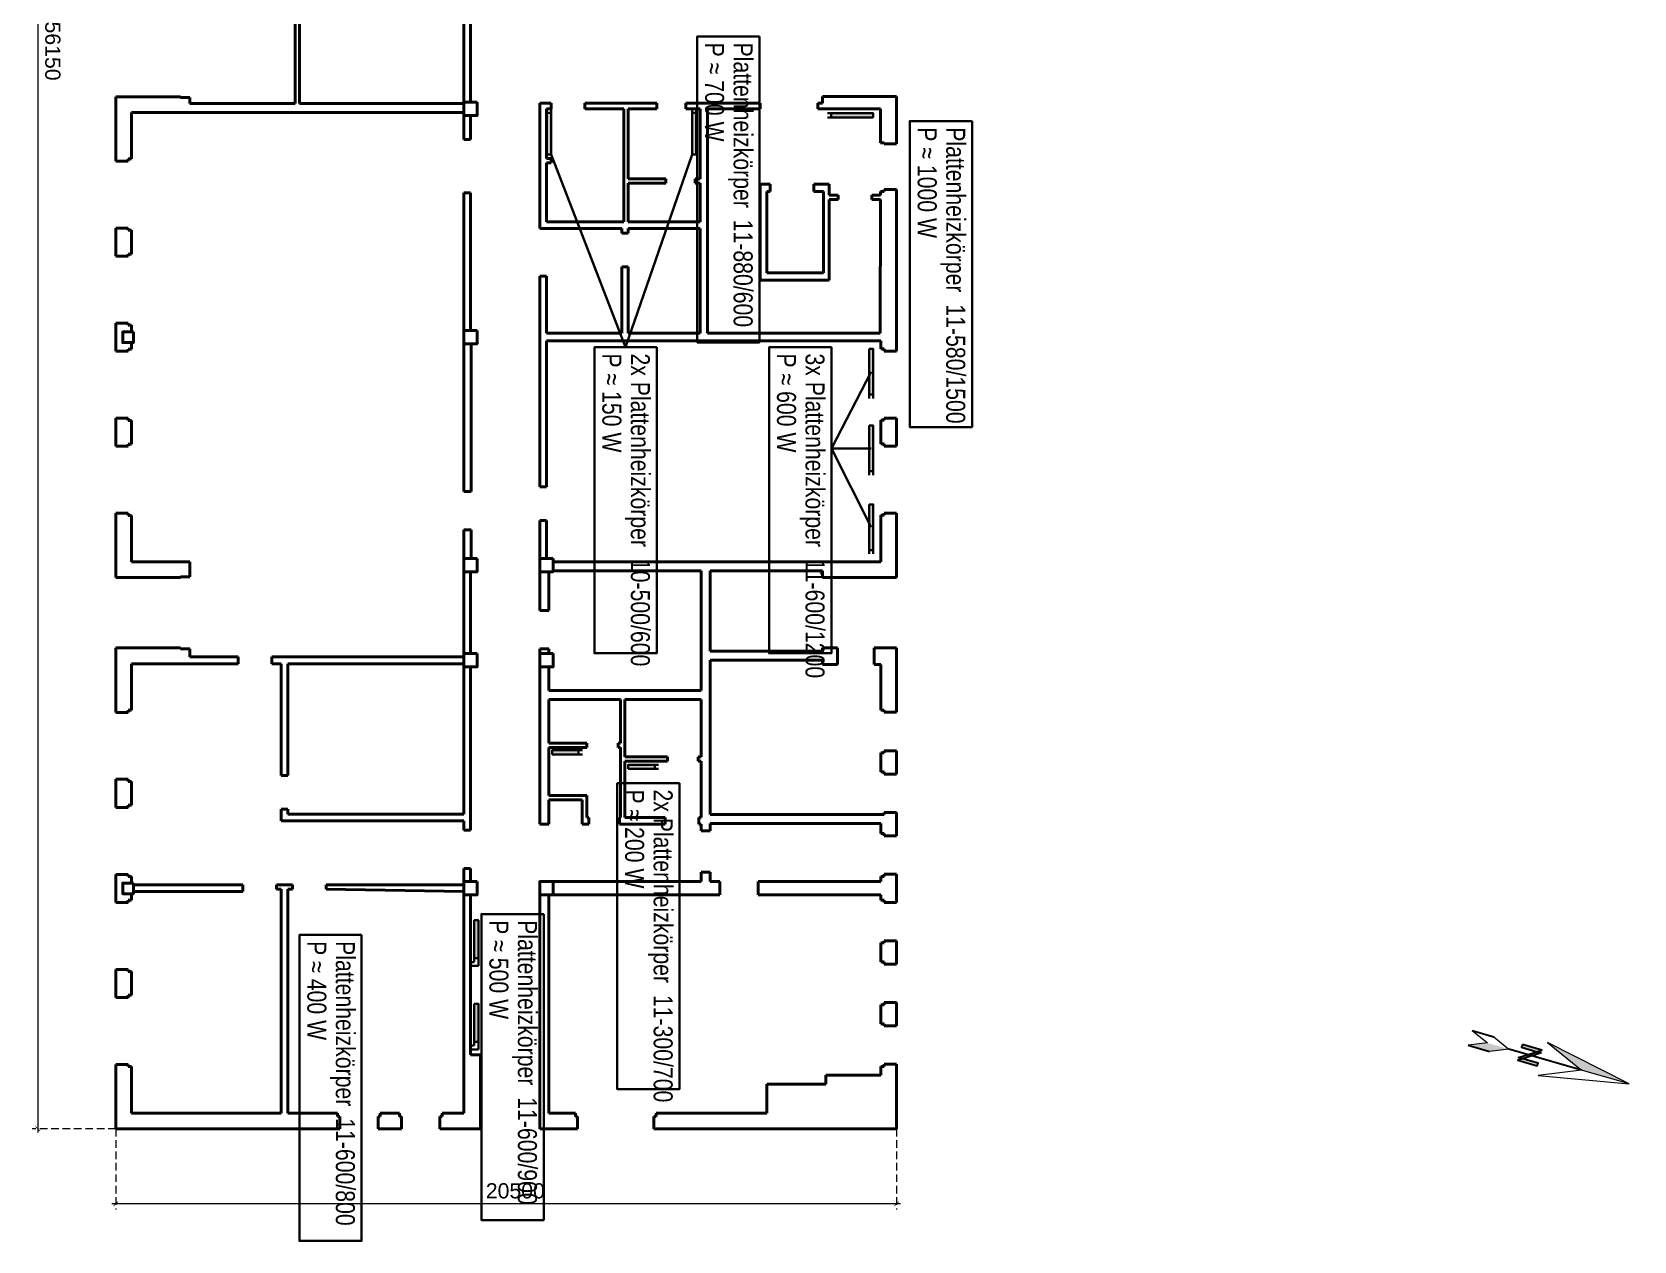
# Model space of a CAD drawing. Header units: millimetres. Extents: x -1616060 to -1327748, y -2178952 to -1799995.
# Drawn here: x -1369879 to -1327748, y -1974361 to -1942559 of the extents above; entities that cross this region are included whole.
import ezdxf

# ---------------------------------------------------------------- set-up
doc = ezdxf.new("R2010")
doc.units = ezdxf.units.MM
doc.header["$LTSCALE"] = 100
doc.header["$MEASUREMENT"] = 0
doc.linetypes.add('ACISOTGL', pattern=[3, 2, -1])
doc.layers.get('0').update_dxf_attribs({"lineweight": 13, "plot": 0})
doc.layers.get('Defpoints').update_dxf_attribs({"lineweight": 13})
for name, color, linetype, lineweight in [('A0_Grundriß', 7, 'Continuous', 40), ('Heiz Wasser +50 -Heizkörper Rücklauff', 241, 'Continuous', 30), ('Heiz Wasser +60 -Heizkörper Vorlauf', 6, 'Continuous', 30)]:
    doc.layers.add(name, color=color, linetype=linetype, lineweight=lineweight)
doc.layers.add('Nord-Pfeil', color=7, linetype='Continuous')
doc.styles.add('ARIAL', font='arial.ttf')
doc.styles.get("Standard").update_dxf_attribs({"font": 'cour.ttf', "width": 0.8})
doc.dimstyles.new('CT Mondelez', dxfattribs={"dimtxt": 400, "dimasz": 120, "dimexe": 150, "dimexo": 0, "dimgap": 0, "dimtad": 1, "dimdec": 0, "dimtxsty": 'ARIAL', "dimblk": 'ARCHTICK', "dimcen": 250, "dimdle": 100, "dimclrd": 7, "dimclre": 7, "dimclrt": 7, "dimadec": 1, "dimazin": 3, "dimtfac": 1, "dimtdec": 0, "dimtmove": 2, "dimatfit": 3, "dimldrblk": 'ARCHTICK', "dimfxl": 10000, "dimfxlon": 1, "dimtolj": 2, "dimlwd": 15, "dimlwe": 9})

# ---------------------------------------------------------------- blocks, each defined once
blk = doc.blocks.new('_ArchTick')
at = {"color": 0, "linetype": 'ByBlock', "const_width": 0.15}
blk.add_lwpolyline([(-0.5, -0.5), (0.5, 0.5)], dxfattribs=at)
blk = doc.blocks.new('*D120')
at = {"layer": 'A0_Grundriß', "color": 7, "linetype": 'ACISOTGL', "lineweight": 9, "transparency": 16777216}
for p, q in [((-1367676, -1915259), (-1369879, -1915259)), ((-1367676, -1971409), (-1369879, -1971409))]:
    blk.add_line(p, q, dxfattribs=at)
at = {"layer": 'A0_Grundriß', "color": 7, "linetype": 'Continuous', "lineweight": 15, "transparency": 16777216}
blk.add_line((-1369729, -1915159), (-1369729, -1971509), dxfattribs=at)
at = {"layer": 'Defpoints', "color": 0, "transparency": 16777216}
for p in [(-1367676, -1915259), (-1369729, -1971409), (-1367676, -1971409)]:
    blk.add_point(p, dxfattribs=at)
at = {"layer": 'A0_Grundriß', "color": 7, "lineweight": 15, "transparency": 16777216, "xscale": 120, "yscale": 120, "zscale": 120}
for p, rotation in [((-1369729, -1915259), 90), ((-1369729, -1971409), 270)]:
    blk.add_blockref('_ArchTick', p, dxfattribs=dict(at, rotation=rotation))
at = {"layer": 'A0_Grundriß', "color": 7, "transparency": 16777216, "insert": (-1369334, -1943060), "char_height": 400, "attachment_point": 5, "rotation": 270, "style": 'ARIAL'}
blk.add_mtext('\\A2;56150', dxfattribs=at)
blk = doc.blocks.new('*D121')
at = {"layer": 'A0_Grundriß', "color": 7, "linetype": 'ACISOTGL', "lineweight": 9, "transparency": 16777216}
for p, q in [((-1367676, -1971409), (-1367676, -1973535)), ((-1347141, -1971409), (-1347141, -1973535))]:
    blk.add_line(p, q, dxfattribs=at)
at = {"layer": 'A0_Grundriß', "color": 7, "linetype": 'Continuous', "lineweight": 15, "transparency": 16777216}
blk.add_line((-1347041, -1973385), (-1367776, -1973385), dxfattribs=at)
at = {"layer": 'Defpoints', "color": 0, "transparency": 16777216}
for p in [(-1367676, -1971409), (-1347141, -1971409), (-1367676, -1973385)]:
    blk.add_point(p, dxfattribs=at)
at = {"layer": 'A0_Grundriß', "color": 7, "lineweight": 15, "transparency": 16777216, "xscale": 120, "yscale": 120, "zscale": 120, "rotation": 180}
blk.add_blockref('_ArchTick', (-1367676, -1973385), dxfattribs=at)
at = {"layer": 'A0_Grundriß', "color": 7, "lineweight": 15, "transparency": 16777216, "xscale": 120, "yscale": 120, "zscale": 120}
blk.add_blockref('_ArchTick', (-1347141, -1973385), dxfattribs=at)
at = {"layer": 'A0_Grundriß', "color": 7, "transparency": 16777216, "insert": (-1357168, -1973044), "char_height": 400, "attachment_point": 5, "style": 'ARIAL'}
blk.add_mtext('\\A2;20500', dxfattribs=at)
blk = doc.blocks.new('Nord-Pfeil 05')
for points in [[(-7207, -37964), (6, -20987), (0, 0)], [(-2248, -41214), (-3442, -39421), (-3440, -47995), (-2246, -47995)], [(-2248, -39421), (-2248, -41214), (2271, -47994), (2271, -46201)], [(2271, -46201), (3465, -47993), (3463, -39419), (2269, -39420)], [(3232, -60537), (14, -52974), (17, -62385), (3234, -69948)]]:
    blk.add_hatch(color=256).paths.add_polyline_path(points)
at = {"linetype": 'Continuous', "lineweight": 20, "ltscale": 0.039687}
for p, q in [((0, 0), (-7207, -37964)), ((0, 0), (6, -20987)), ((7227, -37960), (0, 0)), ((-7207, -37964), (6, -20987)), ((6, -20987), (7227, -37960)), ((-3200, -60538), (14, -52974)), ((14, -52974), (3232, -60537)), ((-3197, -69950), (17, -62385)), ((17, -62385), (3234, -69948))]:
    blk.add_line(p, q, dxfattribs=at)
for p, q in [((6, -20987), (14, -52974)), ((-3197, -69950), (-3200, -60538)), ((3234, -69948), (3232, -60537))]:
    blk.add_line(p, q)
for points in [[(-3440, -47995), (-2246, -47995), (-2248, -41214), (-3442, -39421)], [(2271, -46201), (3465, -47993), (3463, -39419), (2269, -39420)]]:
    blk.add_lwpolyline(points, close=True)
blk.add_lwpolyline([(-2248, -39421), (2271, -46201), (2271, -47994), (-2248, -41214), (-2248, -39421)])

msp = doc.modelspace()

# ---------------------------------------------------------------- hatches: boundary and pattern name
at = {"layer": 'Heiz Wasser +60 -Heizkörper Vorlauf'}
h = msp.add_hatch(color=256, dxfattribs=at)
h.dxf.hatch_style = 1
h.paths.add_polyline_path([(-1356336.1, -1945783.6), (-1356226.1, -1945783.6), (-1356226.1, -1944683.6), (-1356336.1, -1944683.6)])
h = msp.add_hatch(color=256, dxfattribs=at)
h.dxf.hatch_style = 1
h.paths.add_polyline_path([(-1352521.1, -1945783.6), (-1352411.1, -1945783.6), (-1352411.1, -1944683.6), (-1352521.1, -1944683.6)])
h = msp.add_hatch(color=256, dxfattribs=at)
h.dxf.hatch_style = 1
h.paths.add_polyline_path([(-1347761.1, -1944803.6), (-1347761.1, -1944693.6), (-1348861.1, -1944693.6), (-1348861.1, -1944803.6)])
h = msp.add_hatch(color=256, dxfattribs=at)
h.dxf.hatch_style = 1
h.paths.add_polyline_path([(-1347756.1, -1950896.1), (-1347866.1, -1950896.1), (-1347866.1, -1952096.1), (-1347756.1, -1952096.1)])
h = msp.add_hatch(color=256, dxfattribs=at)
h.dxf.hatch_style = 1
h.paths.add_polyline_path([(-1347756.1, -1952914), (-1347866.1, -1952914), (-1347866.1, -1954114), (-1347756.1, -1954114)])
h = msp.add_hatch(color=256, dxfattribs=at)
h.dxf.hatch_style = 1
h.paths.add_polyline_path([(-1347756.1, -1954986.1), (-1347866.1, -1954986.1), (-1347866.1, -1956186.1), (-1347756.1, -1956186.1)])
h = msp.add_hatch(color=256, dxfattribs=at)
h.dxf.hatch_style = 1
h.paths.add_polyline_path([(-1356202.8, -1961451.8), (-1356202.8, -1961561.8), (-1355502.8, -1961561.8), (-1355502.8, -1961451.8)])
h = msp.add_hatch(color=256, dxfattribs=at)
h.dxf.hatch_style = 1
h.paths.add_polyline_path([(-1354199.7, -1961833.6), (-1354199.7, -1961943.6), (-1353499.7, -1961943.6), (-1353499.7, -1961833.6)])
h = msp.add_hatch(color=256, dxfattribs=at)
h.dxf.hatch_style = 1
h.paths.add_polyline_path([(-1358139.4, -1965925.1), (-1358249.4, -1965925.1), (-1358249.4, -1966925.1), (-1358139.4, -1966925.1)])
h = msp.add_hatch(color=256, dxfattribs=at)
h.dxf.hatch_style = 1
h.paths.add_polyline_path([(-1358139.4, -1968121.2), (-1358249.4, -1968121.2), (-1358249.4, -1969121.2), (-1358139.4, -1969121.2)])

# ---------------------------------------------------------------- linework, layer by layer
at = {"layer": 'A0_Grundriß'}
for p, q in [((-1362961.1, -1944439.6), (-1362961.1, -1937903.6)), ((-1362846.1, -1944439.6), (-1362846.1, -1937903.6)), ((-1358526.1, -1942258.6), (-1358526.1, -1944408.6)), ((-1358351.1, -1942258.6), (-1358351.1, -1944408.6)), ((-1367676.1, -1944261.6), (-1365971.1, -1944261.6)), ((-1367676.1, -1944261.6), (-1367676.1, -1945956.6)), ((-1365971.1, -1944261.6), (-1365971.1, -1944281.6)), ((-1365731.1, -1944281.6), (-1365971.1, -1944281.6)), ((-1365731.1, -1944281.6), (-1365731.1, -1944439.6)), ((-1348906.1, -1944258.6), (-1349086.1, -1944258.6)), ((-1349086.1, -1944258.6), (-1349086.1, -1944433.6)), ((-1348906.1, -1944258.6), (-1348846.1, -1944258.6)), ((-1347141.1, -1944258.6), (-1348846.1, -1944258.6)), ((-1347141.1, -1945498.6), (-1347141.1, -1944258.6)), ((-1367261.1, -1944679.6), (-1367261.1, -1945899.1)), ((-1358526.1, -1944679.6), (-1367261.1, -1944679.6)), ((-1362961.1, -1944439.6), (-1365731.1, -1944439.6)), ((-1358526.1, -1944439.6), (-1362846.1, -1944439.6)), ((-1358526.1, -1945383.6), (-1358526.1, -1944758.6)), ((-1358351.1, -1944758.6), (-1358351.1, -1945383.6)), ((-1356526.1, -1947723.6), (-1356526.1, -1944433.6)), ((-1356226.1, -1944433.6), (-1356526.1, -1944433.6)), ((-1356351.1, -1944583.6), (-1356226.1, -1944583.6)), ((-1356351.1, -1945883.6), (-1356351.1, -1944583.6)), ((-1356226.1, -1944433.6), (-1356226.1, -1944583.6)), ((-1353446.1, -1944433.6), (-1355341.1, -1944433.6)), ((-1355341.1, -1944433.6), (-1355341.1, -1944583.6)), ((-1355341.1, -1944583.6), (-1354311.1, -1944583.6)), ((-1354311.1, -1947548.6), (-1354311.1, -1944583.6)), ((-1354196.1, -1944583.6), (-1353446.1, -1944583.6)), ((-1354196.1, -1946423.6), (-1354196.1, -1944583.6)), ((-1353446.1, -1944433.6), (-1353446.1, -1944583.6)), ((-1350731.1, -1944433.6), (-1352686.1, -1944433.6)), ((-1352686.1, -1944433.6), (-1352686.1, -1944583.6)), ((-1352686.1, -1944583.6), (-1352311.1, -1944583.6)), ((-1352311.1, -1944583.6), (-1352311.1, -1946423.6)), ((-1352111.1, -1944583.6), (-1350731.1, -1944583.6)), ((-1352111.1, -1944583.6), (-1352111.1, -1950483.6)), ((-1350731.1, -1944583.6), (-1350731.1, -1944433.6)), ((-1349086.1, -1944433.6), (-1349216.1, -1944433.6)), ((-1349216.1, -1944433.6), (-1349216.1, -1944583.6)), ((-1349216.1, -1944583.6), (-1347561.1, -1944583.6)), ((-1347561.1, -1944583.6), (-1347561.1, -1945472.6)), ((-1358351.1, -1945383.6), (-1358526.1, -1945383.6)), ((-1347516.1, -1945472.6), (-1347561.1, -1945472.6)), ((-1347561.1, -1945472.6), (-1347466.1, -1945472.6)), ((-1347466.1, -1945498.6), (-1347466.1, -1945472.6)), ((-1347141.1, -1945498.6), (-1347466.1, -1945498.6)), ((-1367676.1, -1945956.6), (-1367351.1, -1945956.6)), ((-1367261.1, -1945899.1), (-1367351.1, -1945899.1)), ((-1367351.1, -1945956.6), (-1367351.1, -1945899.1)), ((-1356226.1, -1945883.6), (-1356351.1, -1945883.6)), ((-1356351.1, -1947548.6), (-1356351.1, -1945998.6)), ((-1356226.1, -1945998.6), (-1356351.1, -1945998.6)), ((-1356226.1, -1945998.6), (-1356226.1, -1945883.6)), ((-1353206.1, -1946423.6), (-1354196.1, -1946423.6)), ((-1353206.1, -1946423.6), (-1353206.1, -1946538.6)), ((-1352311.1, -1946423.6), (-1352436.1, -1946423.6)), ((-1352436.1, -1946423.6), (-1352436.1, -1946538.6)), ((-1358351.1, -1946793.6), (-1358526.1, -1946793.6)), ((-1358526.1, -1946793.6), (-1358526.1, -1950408.6)), ((-1358351.1, -1946793.6), (-1358351.1, -1950408.6)), ((-1353206.1, -1946538.6), (-1354196.1, -1946538.6)), ((-1354196.1, -1946538.6), (-1354196.1, -1947548.6)), ((-1352436.1, -1946538.6), (-1352311.1, -1946538.6)), ((-1352311.1, -1946538.6), (-1352311.1, -1947548.6)), ((-1350466.1, -1946563.6), (-1350731.1, -1946563.6)), ((-1350731.1, -1946563.6), (-1350731.1, -1949083.6)), ((-1350466.1, -1946753.6), (-1350551.1, -1946753.6)), ((-1350551.1, -1946753.6), (-1350551.1, -1948893.6)), ((-1350466.1, -1946563.6), (-1350466.1, -1946753.6)), ((-1349316.1, -1946563.6), (-1349316.1, -1946753.6)), ((-1349316.1, -1946563.6), (-1348911.1, -1946563.6)), ((-1349316.1, -1946753.6), (-1349061.1, -1946753.6)), ((-1349061.1, -1948893.6), (-1349061.1, -1946753.6)), ((-1348911.1, -1946563.6), (-1348911.1, -1946851.6)), ((-1348680.1, -1946851.6), (-1348911.1, -1946851.6)), ((-1348680.1, -1946851.6), (-1348680.1, -1946966.6)), ((-1347795.1, -1946851.6), (-1347795.1, -1946966.6)), ((-1347795.1, -1946851.6), (-1347563.9, -1946851.6)), ((-1347563.7, -1946756.1), (-1347563.9, -1946851.6)), ((-1347563.7, -1946756.1), (-1347466.1, -1946756.1)), ((-1347141.1, -1946698.6), (-1347466.1, -1946698.6)), ((-1347466.1, -1946698.6), (-1347466.1, -1946756.1)), ((-1347141.1, -1946698.6), (-1347141.1, -1950953.6)), ((-1348680.1, -1946966.6), (-1348911.1, -1946966.6)), ((-1348911.1, -1946966.6), (-1348911.1, -1949083.6)), ((-1347795.1, -1946966.6), (-1347564.1, -1946966.6)), ((-1347564.1, -1946966.6), (-1347571.2, -1950483.6)), ((-1367676.1, -1947716.6), (-1367676.1, -1948456.6)), ((-1367676.1, -1947716.6), (-1367351.1, -1947716.6)), ((-1367351.1, -1947716.6), (-1367351.1, -1947774.1)), ((-1354311.1, -1947548.6), (-1356351.1, -1947548.6)), ((-1352311.1, -1947548.6), (-1354196.1, -1947548.6)), ((-1367351.1, -1947774.1), (-1367261.1, -1947774.1)), ((-1367261.1, -1947774.1), (-1367261.1, -1948399.1)), ((-1354371.1, -1947723.6), (-1356526.1, -1947723.6)), ((-1354371.1, -1947723.6), (-1354371.1, -1947848.6)), ((-1354196.1, -1947848.6), (-1354371.1, -1947848.6)), ((-1352311.1, -1947723.6), (-1354196.1, -1947723.6)), ((-1354196.1, -1947723.6), (-1354196.1, -1947848.6)), ((-1352311.1, -1947723.6), (-1352311.1, -1950483.6)), ((-1367676.1, -1948456.6), (-1367351.1, -1948456.6)), ((-1367261.1, -1948399.1), (-1367351.1, -1948399.1)), ((-1367351.1, -1948399.1), (-1367351.1, -1948456.6)), ((-1354371.1, -1948733.6), (-1354371.1, -1950483.6)), ((-1354371.1, -1948733.6), (-1354196.1, -1948733.6)), ((-1354196.1, -1948733.6), (-1354196.1, -1950483.6)), ((-1349061.1, -1948893.6), (-1350551.1, -1948893.6)), ((-1356526.1, -1954523.6), (-1356526.1, -1948983.6)), ((-1356351.1, -1948983.6), (-1356526.1, -1948983.6)), ((-1356351.1, -1950483.6), (-1356351.1, -1948983.6)), ((-1348911.1, -1949083.6), (-1350731.1, -1949083.6)), ((-1367676.1, -1950216.6), (-1367676.1, -1950956.6)), ((-1367676.1, -1950216.6), (-1367351.1, -1950216.6)), ((-1367351.1, -1950216.6), (-1367351.1, -1950274.1)), ((-1367261.1, -1950274.1), (-1367351.1, -1950274.1)), ((-1367261.1, -1950274.1), (-1367261.1, -1950446.6)), ((-1356351.1, -1950483.6), (-1354371.1, -1950483.6)), ((-1354196.1, -1950483.6), (-1352311.1, -1950483.6)), ((-1352111.1, -1950483.6), (-1347571.2, -1950483.6)), ((-1367676.1, -1950956.6), (-1367351.1, -1950956.6)), ((-1367261.1, -1950899.1), (-1367351.1, -1950899.1)), ((-1367351.1, -1950899.1), (-1367351.1, -1950956.6)), ((-1367261.1, -1950726.6), (-1367261.1, -1950899.1)), ((-1358526.1, -1950758.6), (-1358526.1, -1954648.6)), ((-1358326.1, -1954648.6), (-1358326.1, -1950758.6)), ((-1356351.1, -1954523.6), (-1356351.1, -1950683.6)), ((-1356351.1, -1950683.6), (-1347556.1, -1950683.6)), ((-1347556.1, -1950683.6), (-1347556.1, -1950896.1)), ((-1347556.1, -1950896.1), (-1347466.1, -1950896.1)), ((-1347466.1, -1950953.6), (-1347466.1, -1950896.1)), ((-1347141.1, -1950953.6), (-1347466.1, -1950953.6)), ((-1367676.1, -1952716.6), (-1367676.1, -1953456.6)), ((-1367676.1, -1952716.6), (-1367351.1, -1952716.6)), ((-1367351.1, -1952716.6), (-1367351.1, -1952774.1)), ((-1367351.1, -1952716.6), (-1367351.1, -1952774.1)), ((-1347511.1, -1952771.1), (-1347556.1, -1952771.1)), ((-1347556.1, -1952771.1), (-1347556.1, -1953396.1)), ((-1347556.1, -1952771.1), (-1347466.1, -1952771.1)), ((-1347141.1, -1952713.6), (-1347466.1, -1952713.6)), ((-1347466.1, -1952713.6), (-1347466.1, -1952771.1)), ((-1347141.1, -1952713.6), (-1347141.1, -1953453.6)), ((-1367261.1, -1952774.1), (-1367351.1, -1952774.1)), ((-1367261.1, -1952774.1), (-1367261.1, -1953399.1)), ((-1367676.1, -1953456.6), (-1367351.1, -1953456.6)), ((-1367261.1, -1953399.1), (-1367351.1, -1953399.1)), ((-1367351.1, -1953399.1), (-1367351.1, -1953456.6)), ((-1367351.1, -1953399.1), (-1367351.1, -1953456.6)), ((-1347556.1, -1953396.1), (-1347466.1, -1953396.1)), ((-1347466.1, -1953453.6), (-1347466.1, -1953396.1)), ((-1347141.1, -1953453.6), (-1347466.1, -1953453.6)), ((-1358326.1, -1954648.6), (-1358526.1, -1954648.6)), ((-1356526.1, -1954523.6), (-1356351.1, -1954523.6)), ((-1367676.1, -1955216.6), (-1367676.1, -1956911.6)), ((-1367676.1, -1955216.6), (-1367351.1, -1955216.6)), ((-1367351.1, -1955216.6), (-1367351.1, -1955274.1)), ((-1367261.1, -1955274.1), (-1367351.1, -1955274.1)), ((-1367261.1, -1955274.1), (-1367261.1, -1956496.6)), ((-1347556.1, -1955271.1), (-1347556.1, -1956493.6)), ((-1347511.1, -1955271.1), (-1347556.1, -1955271.1)), ((-1347556.1, -1955271.1), (-1347466.1, -1955271.1)), ((-1347141.1, -1955213.6), (-1347466.1, -1955213.6)), ((-1347466.1, -1955213.6), (-1347466.1, -1955271.1)), ((-1347141.1, -1955213.6), (-1347141.1, -1956908.6)), ((-1358526.1, -1955658.6), (-1358326.1, -1955658.6)), ((-1358526.1, -1955658.6), (-1358526.1, -1963130.6)), ((-1358326.1, -1956408.6), (-1358326.1, -1955658.6)), ((-1356526.1, -1956408.6), (-1356526.1, -1955408.6)), ((-1356526.1, -1955408.6), (-1356351.1, -1955408.6)), ((-1356351.1, -1956408.6), (-1356351.1, -1955408.6)), ((-1365731.1, -1956496.6), (-1367261.1, -1956496.6)), ((-1365731.1, -1956496.6), (-1365731.1, -1956891.6)), ((-1347556.1, -1956493.6), (-1356176.1, -1956493.6)), ((-1367676.1, -1956911.6), (-1365971.1, -1956911.6)), ((-1365731.1, -1956891.6), (-1365971.1, -1956891.6)), ((-1365971.1, -1956891.6), (-1365971.1, -1956911.6)), ((-1358351.1, -1956758.6), (-1358351.1, -1958908.6)), ((-1356526.1, -1957773.6), (-1356526.1, -1956758.6)), ((-1356286.1, -1957773.6), (-1356286.1, -1956758.6)), ((-1352281.1, -1956733.6), (-1356176.1, -1956733.6)), ((-1352281.1, -1959878.6), (-1352281.1, -1956733.6)), ((-1349086.1, -1956733.6), (-1352041.1, -1956733.6)), ((-1352041.1, -1958843.6), (-1352041.1, -1956733.6)), ((-1349086.1, -1956908.6), (-1349086.1, -1956733.6)), ((-1348846.1, -1956908.6), (-1349086.1, -1956908.6)), ((-1348846.1, -1956908.6), (-1347141.1, -1956908.6)), ((-1356286.1, -1957773.6), (-1356526.1, -1957773.6)), ((-1367676.1, -1958761.6), (-1365971.1, -1958761.6)), ((-1367676.1, -1958761.6), (-1367676.1, -1960456.6)), ((-1365971.1, -1958761.6), (-1365971.1, -1958781.6)), ((-1365866.1, -1958781.6), (-1365971.1, -1958781.6)), ((-1365731.1, -1958781.6), (-1365911.1, -1958781.6)), ((-1365731.1, -1958781.6), (-1365731.1, -1958995.6)), ((-1364461.1, -1958995.6), (-1365731.1, -1958995.6)), ((-1364461.1, -1959179.6), (-1364461.1, -1958995.6)), ((-1358526.1, -1958995.6), (-1363576.1, -1958995.6)), ((-1363576.1, -1959179.6), (-1363576.1, -1958995.6)), ((-1356526.1, -1963398.6), (-1356526.1, -1958783.6)), ((-1356286.1, -1958783.6), (-1356526.1, -1958783.6)), ((-1356286.1, -1958908.6), (-1356286.1, -1958783.6)), ((-1352041.1, -1958843.6), (-1349086.1, -1958843.6)), ((-1352041.1, -1959083.6), (-1349086.1, -1959083.6)), ((-1352041.1, -1963146.1), (-1352041.1, -1959083.6)), ((-1348846.1, -1958758.6), (-1349086.1, -1958758.6)), ((-1349086.1, -1958758.6), (-1349086.1, -1958843.6)), ((-1349086.1, -1959083.6), (-1349086.1, -1959193.8)), ((-1348819.1, -1958758.6), (-1348846.1, -1958758.6)), ((-1348692.1, -1958758.6), (-1348819.1, -1958758.6)), ((-1348692.1, -1958758.6), (-1348692.1, -1959038.5)), ((-1348692.1, -1959038.5), (-1348692.1, -1959083.6)), ((-1348692.1, -1959083.6), (-1348692.1, -1959193.8)), ((-1347731.4, -1959193.8), (-1347731.1, -1958758.6)), ((-1347141.1, -1958758.6), (-1347731.1, -1958758.6)), ((-1347141.1, -1958758.6), (-1347141.1, -1960453.6)), ((-1367261.1, -1959179.6), (-1367261.1, -1960399.1)), ((-1364461.1, -1959179.6), (-1367261.1, -1959179.6)), ((-1363326.1, -1959179.6), (-1363576.1, -1959179.6)), ((-1363326.1, -1962120.6), (-1363326.1, -1959179.6)), ((-1358526.1, -1959179.6), (-1363151.1, -1959179.6)), ((-1363151.1, -1962120.6), (-1363151.1, -1959179.6)), ((-1358351.1, -1959258.6), (-1358351.1, -1963555.6)), ((-1356286.1, -1959878.6), (-1356286.1, -1959258.6)), ((-1348692.1, -1959193.8), (-1349086.1, -1959193.8)), ((-1347616.1, -1959193.8), (-1347731.4, -1959193.8)), ((-1347616.1, -1959193.8), (-1347556.1, -1959193.8)), ((-1347556.1, -1960396.1), (-1347556.1, -1959193.8)), ((-1352281.1, -1959878.6), (-1356286.1, -1959878.6)), ((-1356286.1, -1961263.6), (-1356286.1, -1960118.6)), ((-1354406.1, -1960118.6), (-1356286.1, -1960118.6)), ((-1354406.1, -1961263.6), (-1354406.1, -1960118.6)), ((-1354291.1, -1961628.6), (-1354291.1, -1960118.6)), ((-1352281.1, -1960118.6), (-1354291.1, -1960118.6)), ((-1352281.1, -1961628.6), (-1352281.1, -1960118.6)), ((-1367676.1, -1960456.6), (-1367351.1, -1960456.6)), ((-1367261.1, -1960399.1), (-1367351.1, -1960399.1)), ((-1367351.1, -1960456.6), (-1367351.1, -1960399.1)), ((-1347466.1, -1960396.1), (-1347556.1, -1960396.1)), ((-1347466.1, -1960396.1), (-1347466.1, -1960453.6)), ((-1347141.1, -1960453.6), (-1347466.1, -1960453.6)), ((-1356286.1, -1961263.6), (-1355291.1, -1961263.6)), ((-1356286.1, -1962638.6), (-1356286.1, -1961378.6)), ((-1356286.1, -1961378.6), (-1355291.1, -1961378.6)), ((-1355291.1, -1961263.6), (-1355291.1, -1961378.6)), ((-1354466.5, -1961378.6), (-1354466.5, -1961263.6)), ((-1354406.1, -1961263.6), (-1354466.5, -1961263.6)), ((-1354406.1, -1961378.6), (-1354466.5, -1961378.6)), ((-1354406.1, -1961378.6), (-1354406.1, -1963223.6)), ((-1347466.1, -1961521.1), (-1347556.1, -1961521.1)), ((-1347556.1, -1961521.1), (-1347556.1, -1962021.1)), ((-1347141.1, -1961463.6), (-1347466.1, -1961463.6)), ((-1347466.1, -1961521.1), (-1347466.1, -1961463.6)), ((-1347141.1, -1961463.6), (-1347141.1, -1962078.6)), ((-1353166.1, -1961628.6), (-1354291.1, -1961628.6)), ((-1354291.1, -1963223.6), (-1354291.1, -1961743.6)), ((-1353166.1, -1961743.6), (-1354291.1, -1961743.6)), ((-1353166.1, -1961743.6), (-1353166.1, -1961628.6)), ((-1352356, -1961743.6), (-1352356, -1961628.6)), ((-1352356, -1961628.6), (-1352281.1, -1961628.6)), ((-1352356, -1961743.6), (-1352281.1, -1961743.6)), ((-1352281.1, -1963223.6), (-1352281.1, -1961743.6)), ((-1347556.1, -1962021.1), (-1347466.1, -1962021.1)), ((-1347466.1, -1962078.6), (-1347466.1, -1962021.1)), ((-1367676.1, -1962216.6), (-1367676.1, -1962956.6)), ((-1367676.1, -1962216.6), (-1367351.1, -1962216.6)), ((-1367351.1, -1962216.6), (-1367351.1, -1962274.1)), ((-1367261.1, -1962274.1), (-1367351.1, -1962274.1)), ((-1367261.1, -1962274.1), (-1367261.1, -1962899.1)), ((-1363326.1, -1962120.6), (-1363151.1, -1962120.6)), ((-1347141.1, -1962078.6), (-1347466.1, -1962078.6)), ((-1356286.1, -1962638.6), (-1355291.1, -1962638.6)), ((-1356286.1, -1963398.6), (-1356286.1, -1962753.6)), ((-1356286.1, -1962753.6), (-1355406.1, -1962753.6)), ((-1355406.1, -1963398.6), (-1355406.1, -1962753.6)), ((-1355291.1, -1963223.6), (-1355291.1, -1962638.6)), ((-1367676.1, -1962956.6), (-1367351.1, -1962956.6)), ((-1367261.1, -1962899.1), (-1367351.1, -1962899.1)), ((-1367351.1, -1962899.1), (-1367351.1, -1962956.6)), ((-1363326.1, -1963305.6), (-1363326.1, -1963005.6)), ((-1363151.1, -1963005.6), (-1363326.1, -1963005.6)), ((-1363151.1, -1963130.6), (-1363151.1, -1963005.6)), ((-1363151.1, -1963130.6), (-1358526.1, -1963130.6)), ((-1355236.1, -1963223.6), (-1355291.1, -1963223.6)), ((-1355236.1, -1963398.6), (-1355236.1, -1963223.6)), ((-1354406.1, -1963223.6), (-1354428.8, -1963223.6)), ((-1354428.8, -1963223.6), (-1354428.8, -1963398.6)), ((-1354291.1, -1963223.6), (-1353224.1, -1963223.6)), ((-1353224.1, -1963398.6), (-1353224.1, -1963223.6)), ((-1352344.1, -1963223.6), (-1352281.1, -1963223.6)), ((-1352344.1, -1963223.6), (-1352344.1, -1963398.6)), ((-1347556.1, -1963146.1), (-1352041.1, -1963146.1)), ((-1347466.1, -1963146.1), (-1347556.1, -1963146.1)), ((-1347141.1, -1963088.6), (-1347466.1, -1963088.6)), ((-1347466.1, -1963146.1), (-1347466.1, -1963088.6)), ((-1347141.1, -1963088.6), (-1347141.1, -1963703.6)), ((-1363326.1, -1963305.6), (-1358526.1, -1963305.6)), ((-1358526.1, -1963305.6), (-1358526.1, -1963555.6)), ((-1358526.1, -1963555.6), (-1358351.1, -1963555.6)), ((-1356526.1, -1963398.6), (-1356286.1, -1963398.6)), ((-1355406.1, -1963398.6), (-1355236.1, -1963398.6)), ((-1354428.8, -1963398.6), (-1353224.1, -1963398.6)), ((-1352281.1, -1963398.6), (-1352344.1, -1963398.6)), ((-1352281.1, -1963398.6), (-1352281.1, -1963574.1)), ((-1352281.1, -1963574.1), (-1352041.1, -1963574.1)), ((-1352041.1, -1963383.6), (-1347556.1, -1963383.6)), ((-1352041.1, -1963574.1), (-1352041.1, -1963383.6)), ((-1347556.1, -1963383.6), (-1347556.1, -1963646.1)), ((-1347466.1, -1963646.1), (-1347556.1, -1963646.1)), ((-1347466.1, -1963703.6), (-1347466.1, -1963646.1)), ((-1347141.1, -1963703.6), (-1347466.1, -1963703.6)), ((-1358526.1, -1964565.6), (-1358526.1, -1970996.6)), ((-1358526.1, -1964565.6), (-1358351.1, -1964565.6)), ((-1358351.1, -1964565.6), (-1358351.1, -1964908.6)), ((-1367676.1, -1965456.6), (-1367676.1, -1964716.6)), ((-1367501.1, -1964716.6), (-1367676.1, -1964716.6)), ((-1367501.1, -1964716.6), (-1367351.1, -1964716.6)), ((-1367351.1, -1964716.6), (-1367351.1, -1964774.1)), ((-1367261.1, -1964774.1), (-1367351.1, -1964774.1)), ((-1367261.1, -1964774.1), (-1367261.1, -1964946.6)), ((-1356176.1, -1964908.6), (-1352281.1, -1964908.6)), ((-1352281.1, -1964658.6), (-1352041.1, -1964658.6)), ((-1352281.1, -1964658.6), (-1352281.1, -1964908.6)), ((-1352041.1, -1964658.6), (-1352041.1, -1964908.6)), ((-1352041.1, -1964908.6), (-1351791.1, -1964908.6)), ((-1351791.1, -1964908.6), (-1351791.1, -1965258.6)), ((-1350781.1, -1964908.6), (-1347557.7, -1964908.6)), ((-1350781.1, -1964908.6), (-1350781.1, -1965258.6)), ((-1347556.1, -1964771.1), (-1347557.7, -1964908.6)), ((-1347466.1, -1964771.1), (-1347556.1, -1964771.1)), ((-1347141.1, -1964713.6), (-1347466.1, -1964713.6)), ((-1347466.1, -1964713.6), (-1347466.1, -1964771.1)), ((-1347141.1, -1964713.6), (-1347141.1, -1965453.6)), ((-1367261.1, -1965399.1), (-1367351.1, -1965399.1)), ((-1367351.1, -1965399.1), (-1367351.1, -1965456.6)), ((-1367261.1, -1965226.6), (-1367261.1, -1965399.1)), ((-1364336.1, -1964995.6), (-1367211.1, -1964995.6)), ((-1364336.1, -1965171.6), (-1367211.1, -1965171.6)), ((-1364336.1, -1965171.6), (-1364336.1, -1964995.6)), ((-1363026.1, -1964995.6), (-1363451.1, -1964995.6)), ((-1363451.1, -1965110.6), (-1363451.1, -1964995.6)), ((-1363326.1, -1965110.6), (-1363451.1, -1965110.6)), ((-1363326.1, -1970996.6), (-1363326.1, -1965110.6)), ((-1363026.1, -1965110.6), (-1363151.1, -1965110.6)), ((-1363151.1, -1965110.6), (-1363151.1, -1970996.6)), ((-1363026.1, -1964995.6), (-1363026.1, -1965110.6)), ((-1358526.1, -1964995.6), (-1362141.1, -1964995.6)), ((-1362141.1, -1964995.6), (-1362141.1, -1965110.6)), ((-1358526.1, -1965171.6), (-1362141.1, -1965110.6)), ((-1358351.1, -1965258.6), (-1358351.1, -1969466.6)), ((-1356526.1, -1965258.6), (-1356526.1, -1969646.8)), ((-1356286.1, -1965258.6), (-1356286.1, -1970996.6)), ((-1356176.1, -1965258.6), (-1351791.1, -1965258.6)), ((-1350781.1, -1965258.6), (-1347557.7, -1965258.6)), ((-1347557.7, -1965258.6), (-1347556.1, -1965396.1)), ((-1347466.1, -1965396.1), (-1347556.1, -1965396.1)), ((-1347466.1, -1965453.6), (-1347466.1, -1965396.1)), ((-1367676.1, -1965456.6), (-1367351.1, -1965456.6)), ((-1347141.1, -1965453.6), (-1347466.1, -1965453.6)), ((-1347466.1, -1965453.6), (-1347466.1, -1965453.6)), ((-1347141.1, -1965453.6), (-1347141.1, -1965453.6)), ((-1347466.1, -1966521.1), (-1347556.1, -1966521.1)), ((-1347556.1, -1966521.1), (-1347556.1, -1967021.1)), ((-1347141.1, -1966463.6), (-1347466.1, -1966463.6)), ((-1347466.1, -1966463.6), (-1347466.1, -1966521.1)), ((-1347141.1, -1966463.6), (-1347141.1, -1967078.6)), ((-1347466.1, -1967021.1), (-1347556.1, -1967021.1)), ((-1347466.1, -1967078.6), (-1347466.1, -1967021.1)), ((-1347141.1, -1967078.6), (-1347466.1, -1967078.6)), ((-1367676.1, -1967216.6), (-1367676.1, -1967956.6)), ((-1367676.1, -1967216.6), (-1367351.1, -1967216.6)), ((-1367351.1, -1967216.6), (-1367351.1, -1967274.1)), ((-1367261.1, -1967274.1), (-1367351.1, -1967274.1)), ((-1367261.1, -1967274.1), (-1367261.1, -1967899.1)), ((-1367261.1, -1967899.1), (-1367351.1, -1967899.1)), ((-1367351.1, -1967899.1), (-1367351.1, -1967963.9)), ((-1367676.1, -1967956.6), (-1367351.1, -1967956.6)), ((-1347466.1, -1968146.1), (-1347556.1, -1968146.1)), ((-1347556.1, -1968146.1), (-1347556.1, -1968646.1)), ((-1347141.1, -1968088.6), (-1347466.1, -1968088.6)), ((-1347466.1, -1968088.6), (-1347466.1, -1968146.1)), ((-1347141.1, -1968088.6), (-1347141.1, -1968703.6)), ((-1347466.1, -1968646.1), (-1347556.1, -1968646.1)), ((-1347466.1, -1968703.6), (-1347466.1, -1968646.1)), ((-1347141.1, -1968703.6), (-1347466.1, -1968703.6)), ((-1358351.1, -1969466.6), (-1358086.1, -1969466.6)), ((-1358086.1, -1969466.6), (-1358086.1, -1971408.6)), ((-1367676.1, -1969716.6), (-1367676.1, -1971408.6)), ((-1367676.1, -1969716.6), (-1367351.1, -1969716.6)), ((-1367351.1, -1969716.6), (-1367351.1, -1969774.1)), ((-1367261.1, -1969774.1), (-1367351.1, -1969774.1)), ((-1367261.1, -1969774.1), (-1367261.1, -1970996.6)), ((-1356526.1, -1969646.8), (-1356526.1, -1971408.6)), ((-1349006.1, -1969996.6), (-1347556.1, -1969996.6)), ((-1349006.1, -1970236.6), (-1349006.1, -1969996.6)), ((-1347466.1, -1969771.1), (-1347556.1, -1969771.1)), ((-1347556.1, -1969771.1), (-1347556.1, -1969996.6)), ((-1347141.1, -1969713.6), (-1347466.1, -1969713.6)), ((-1347466.1, -1969713.6), (-1347466.1, -1969771.1)), ((-1347141.1, -1969713.6), (-1347141.1, -1971408.6)), ((-1350556.1, -1970996.6), (-1350556.1, -1970236.6)), ((-1350556.1, -1970236.6), (-1349006.1, -1970236.6)), ((-1363326.1, -1970996.6), (-1367261.1, -1970996.6)), ((-1361843.6, -1970996.6), (-1363151.1, -1970996.6)), ((-1361843.6, -1970996.6), (-1361843.6, -1971086.6)), ((-1361786.1, -1971086.6), (-1361843.6, -1971086.6)), ((-1361786.1, -1971408.6), (-1361786.1, -1971086.6)), ((-1361786.1, -1971408.6), (-1361786.1, -1971086.6)), ((-1360776.1, -1971408.6), (-1360776.1, -1971086.6)), ((-1360718.6, -1971086.6), (-1360776.1, -1971086.6)), ((-1360218.6, -1970996.6), (-1360718.6, -1970996.6)), ((-1360718.6, -1970996.6), (-1360718.6, -1971086.6)), ((-1360218.6, -1970996.6), (-1360218.6, -1971086.6)), ((-1360161.1, -1971086.6), (-1360218.6, -1971086.6)), ((-1360161.1, -1971408.6), (-1360161.1, -1971086.6)), ((-1359151.1, -1971408.6), (-1359151.1, -1971086.6)), ((-1359093.6, -1971086.6), (-1359151.1, -1971086.6)), ((-1358526.1, -1970996.6), (-1359093.6, -1970996.6)), ((-1359093.6, -1971086.6), (-1359093.6, -1970996.6)), ((-1359023.6, -1970996.6), (-1358526.1, -1970996.6)), ((-1355588.6, -1970996.6), (-1356286.1, -1970996.6)), ((-1355588.6, -1971086.6), (-1355588.6, -1970996.6)), ((-1355588.6, -1971086.6), (-1355531.1, -1971086.6)), ((-1355531.1, -1971408.6), (-1355531.1, -1971086.6)), ((-1353521.1, -1971408.6), (-1353521.1, -1971086.6)), ((-1353521.1, -1971086.6), (-1353463.6, -1971086.6)), ((-1350556.1, -1970996.6), (-1353463.6, -1970996.6)), ((-1353463.6, -1971086.6), (-1353463.6, -1970996.6)), ((-1367676.1, -1971408.6), (-1361786.1, -1971408.6)), ((-1360776.1, -1971408.6), (-1360161.1, -1971408.6)), ((-1359151.1, -1971408.6), (-1358086.1, -1971408.6)), ((-1356526.1, -1971408.6), (-1355531.1, -1971408.6)), ((-1353521.1, -1971408.6), (-1347141.1, -1971408.6))]:
    msp.add_line(p, q, dxfattribs=at)
for points in [[(-1358176.1, -1944408.6), (-1358526.1, -1944408.6), (-1358526.1, -1944758.6), (-1358176.1, -1944758.6)], [(-1367211.1, -1950446.6), (-1367491.1, -1950446.6), (-1367491.1, -1950726.6), (-1367211.1, -1950726.6)], [(-1358176.1, -1950408.6), (-1358526.1, -1950408.6), (-1358526.1, -1950758.6), (-1358176.1, -1950758.6)], [(-1358176.1, -1956408.6), (-1358526.1, -1956408.6), (-1358526.1, -1956758.6), (-1358176.1, -1956758.6)], [(-1356176.1, -1956408.6), (-1356526.1, -1956408.6), (-1356526.1, -1956758.6), (-1356176.1, -1956758.6)], [(-1358176.1, -1958908.6), (-1358526.1, -1958908.6), (-1358526.1, -1959258.6), (-1358176.1, -1959258.6)], [(-1356176.1, -1958908.6), (-1356526.1, -1958908.6), (-1356526.1, -1959258.6), (-1356176.1, -1959258.6)], [(-1367211.1, -1964946.6), (-1367491.1, -1964946.6), (-1367491.1, -1965226.6), (-1367211.1, -1965226.6)], [(-1358176.1, -1964908.6), (-1358526.1, -1964908.6), (-1358526.1, -1965258.6), (-1358176.1, -1965258.6)], [(-1356176.1, -1964908.6), (-1356526.1, -1964908.6), (-1356526.1, -1965258.6), (-1356176.1, -1965258.6)]]:
    msp.add_lwpolyline(points, close=True, dxfattribs=at)
at = {"layer": 'Heiz Wasser +50 -Heizkörper Rücklauff'}
for p, q in [((-1356336.1, -1944583.6), (-1356336.1, -1944683.6)), ((-1352521.1, -1944583.6), (-1352521.1, -1944683.6)), ((-1348961.1, -1944803.6), (-1348861.1, -1944803.6)), ((-1347866.1, -1952196.1), (-1347866.1, -1952096.1)), ((-1347866.1, -1954214), (-1347866.1, -1954114)), ((-1347866.1, -1956286.1), (-1347866.1, -1956186.1)), ((-1355402.8, -1961561.8), (-1355502.8, -1961561.8)), ((-1353399.7, -1961943.6), (-1353499.7, -1961943.6)), ((-1358249.4, -1967025.1), (-1358351.1, -1967025.1)), ((-1358249.4, -1967025.1), (-1358249.4, -1966925.1)), ((-1358249.4, -1969221.2), (-1358249.4, -1969121.2)), ((-1358249.4, -1969221.2), (-1358351.1, -1969221.2))]:
    msp.add_line(p, q, dxfattribs=at)
at = {"layer": 'Heiz Wasser +60 -Heizkörper Vorlauf'}
for p, q in [((-1356226.1, -1944683.6), (-1356226.1, -1944583.6)), ((-1352411.1, -1944683.6), (-1352411.1, -1944583.6)), ((-1348861.1, -1944693.6), (-1348961.1, -1944693.6)), ((-1354269, -1950852.7), (-1356226.1, -1945783.6)), ((-1352521.1, -1945783.6), (-1354269, -1950852.7)), ((-1347811.1, -1951496.1), (-1348856.9, -1953514)), ((-1347756.1, -1952096.1), (-1347756.1, -1952196.1)), ((-1348856.9, -1953514), (-1347811.1, -1953514)), ((-1348856.9, -1953514), (-1347811.1, -1955586.1)), ((-1347756.1, -1954114), (-1347756.1, -1954214)), ((-1347756.1, -1956186.1), (-1347756.1, -1956286.1)), ((-1355502.8, -1961451.8), (-1355402.8, -1961451.8)), ((-1353499.7, -1961833.6), (-1353399.7, -1961833.6)), ((-1358139.4, -1966925.1), (-1358139.4, -1967125.1)), ((-1358139.4, -1967125.1), (-1358351.1, -1967125.1)), ((-1358139.4, -1969121.2), (-1358139.4, -1969321.2)), ((-1358139.4, -1969321.2), (-1358351.1, -1969321.2))]:
    msp.add_line(p, q, dxfattribs=at)
for points in [[(-1350747.7, -1942675.1), (-1350747.7, -1950724.4), (-1352385.2, -1950724.4), (-1352385.2, -1942675.1)], [(-1356336.1, -1945783.6), (-1356336.1, -1944683.6), (-1356226.1, -1944683.6), (-1356226.1, -1945783.6)], [(-1352521.1, -1945783.6), (-1352521.1, -1944683.6), (-1352411.1, -1944683.6), (-1352411.1, -1945783.6)], [(-1347761.1, -1944803.6), (-1348861.1, -1944803.6), (-1348861.1, -1944693.6), (-1347761.1, -1944693.6)], [(-1345156.4, -1944902.1), (-1345156.4, -1952951.4), (-1346793.9, -1952951.4), (-1346793.9, -1944902.1)], [(-1353450.2, -1950852.7), (-1353450.2, -1958902), (-1355087.7, -1958902), (-1355087.7, -1950852.7)], [(-1348856.9, -1950852.7), (-1348856.9, -1958902), (-1350494.5, -1958902), (-1350494.5, -1950852.7)], [(-1347866.1, -1950896.1), (-1347866.1, -1952096.1), (-1347756.1, -1952096.1), (-1347756.1, -1950896.1)], [(-1347866.1, -1952914), (-1347866.1, -1954114), (-1347756.1, -1954114), (-1347756.1, -1952914)], [(-1347866.1, -1954986.1), (-1347866.1, -1956186.1), (-1347756.1, -1956186.1), (-1347756.1, -1954986.1)], [(-1356202.8, -1961561.8), (-1355502.8, -1961561.8), (-1355502.8, -1961451.8), (-1356202.8, -1961451.8)], [(-1354199.7, -1961943.6), (-1353499.7, -1961943.6), (-1353499.7, -1961833.6), (-1354199.7, -1961833.6)], [(-1352851.2, -1962322.2), (-1352851.2, -1970371.6), (-1354488.8, -1970371.6), (-1354488.8, -1962322.2)], [(-1356421.2, -1965760.2), (-1356421.2, -1973809.5), (-1358058.8, -1973809.5), (-1358058.8, -1965760.2)], [(-1358249.4, -1965925.1), (-1358249.4, -1966925.1), (-1358139.4, -1966925.1), (-1358139.4, -1965925.1)], [(-1361209.6, -1966311.6), (-1361209.6, -1974361), (-1362847.1, -1974361), (-1362847.1, -1966311.6)], [(-1358249.4, -1968121.2), (-1358249.4, -1969121.2), (-1358139.4, -1969121.2), (-1358139.4, -1968121.2)]]:
    msp.add_lwpolyline(points, close=True, dxfattribs=at)

# ---------------------------------------------------------------- block references
at = {"layer": 'Nord-Pfeil', "xscale": 0.0622463189515528, "yscale": 0.0622463189515528, "zscale": 0.0622463189515528, "rotation": 253.8670232167164}
msp.add_blockref('Nord-Pfeil 05', (-1327872.4, -1970229.2), dxfattribs=at)

# ---------------------------------------------------------------- texts
at = {"layer": 'Heiz Wasser +60 -Heizkörper Vorlauf', "char_height": 500, "attachment_point": 1, "rotation": 270}
for s, width, heights, insert in [('{\\fArial|b0|i0|c238|p34;P ≈ 700 W}', 10440.864, [1202.6], (-1351677, -1942836.4)), ('{\\fArial|b0|i0|c238|p34;Plattenheizkörper  11-880/600}', 12187.822, [1092.1], (-1350927, -1942836.4)), ('{\\fArial|b0|i0|c238|p34;P ≈ 1000 W}', 10440.864, [1202.6], (-1346085.7, -1945063.4)), ('{\\fArial|b0|i0|c238|p34;Plattenheizkörper  11-580/1500}', 12187.822, [1092.1], (-1345335.7, -1945063.4)), ('{\\fArial|b0|i0|c238|p34;P ≈ 150 W}', 10440.864, [1202.6], (-1354379.5, -1951014.1)), ('{\\fArial|b0|i0|c238|p34;2x Plattenheizkörper  10-500/600}', 12187.822, [1092.1], (-1353629.5, -1951014.1)), ('{\\fArial|b0|i0|c238|p34;P ≈ 600 W}', 10440.864, [1202.6], (-1349786.2, -1951014.1)), ('{\\fArial|b0|i0|c238|p34;3x Plattenheizkörper  11-600/1200}', 12187.822, [1092.1], (-1349036.2, -1951014.1)), ('{\\fArial|b0|i0|c238|p34;P ≈ 200 W}', 10440.864, [1202.6], (-1353780.5, -1962483.6)), ('{\\fArial|b0|i0|c238|p34;2x Plattenheizkörper  11-300/700}', 12187.822, [1092.1], (-1353030.5, -1962483.6)), ('{\\fArial|b0|i0|c238|p34;P ≈ 500 W}', 10440.864, [1202.6], (-1357350.5, -1965921.5)), ('{\\fArial|b0|i0|c238|p34;Plattenheizkörper  11-600/900}', 12187.822, [1092.1], (-1356600.5, -1965921.5)), ('{\\fArial|b0|i0|c238|p34;P ≈ 400 W}', 10440.864, [1202.6], (-1362138.8, -1966473)), ('{\\fArial|b0|i0|c238|p34;Plattenheizkörper  11-600/800}', 12187.822, [1092.1], (-1361388.8, -1966473))]:
    msp.add_mtext_dynamic_manual_height_columns(s, width=width, gutter_width=12.5, heights=heights, dxfattribs=dict(at, insert=insert))

# ---------------------------------------------------------------- dimensions: what is measured, and where the dimension line sits
at = {"layer": 'A0_Grundriß'}
dim = msp.add_linear_dim(base=(-1369728.8, -1971408.6), p1=(-1367676.1, -1915258.6), p2=(-1367676.1, -1971408.6), angle=270, dimstyle='CT Mondelez', dxfattribs=at)
dim.commit()
dim.dimension.update_dxf_attribs({"geometry": '*D120', "text_midpoint": (-1369334.1, -1943060.4), "dimtype": 160})
dim = msp.add_linear_dim(base=(-1367676.1, -1973384.8), p1=(-1347141.1, -1971408.6), p2=(-1367676.1, -1971408.6), text='20500', dimstyle='CT Mondelez', dxfattribs=at)
dim.commit()
dim.dimension.update_dxf_attribs({"geometry": '*D121', "text_midpoint": (-1357168, -1973044.2), "dimtype": 160})

doc.saveas('drawing.dxf')
